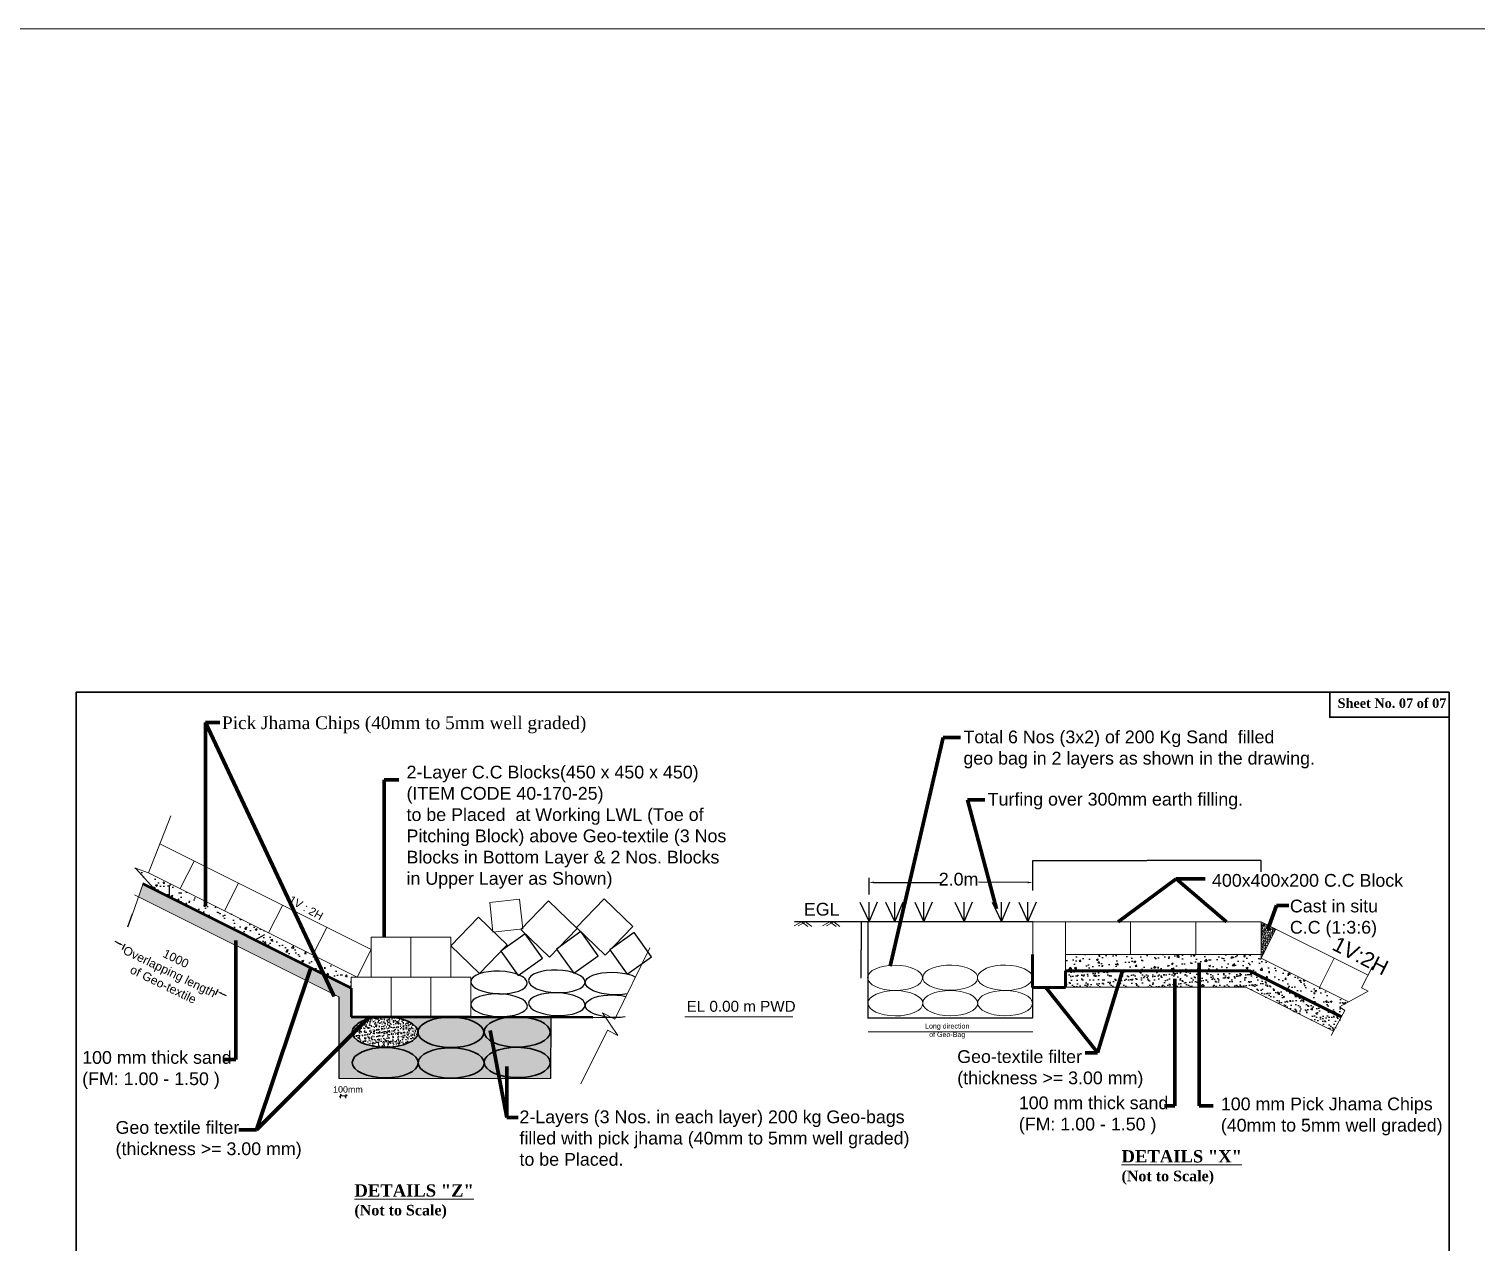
# Model space of a CAD drawing. Header units: inches. Extents: x 64995 to 402236, y -100918 to 204355.
# Drawn here: x 176936 to 188646, y -80263 to -70446 of the extents above; entities that cross this region are included whole.
import ezdxf

# ---------------------------------------------------------------- set-up
doc = ezdxf.new("R2010")
doc.units = ezdxf.units.IN
doc.header["$LTSCALE"] = 7
doc.header["$MEASUREMENT"] = 0
doc.layers.add('Cross Section Labels', color=7, linetype='Continuous', lineweight=9)
doc.layers.add('Layer1', color=7, linetype='Continuous', lineweight=13)
doc.layers.add('LINE', color=7, linetype='Continuous')
doc.styles.get("Standard").update_dxf_attribs({"font": 'arial.ttf'})
doc.dimstyles.get("Standard").update_dxf_attribs({"dimtxt": 0.18, "dimasz": 0.18, "dimexe": 0.18, "dimexo": 0.0625, "dimgap": 0.09, "dimtad": 0, "dimtih": 1, "dimtoh": 1, "dimdec": 4, "dimzin": 0, "dimdsep": 46, "dimtxsty": 'Standard', "dimcen": 0.09, "dimadec": 0, "dimazin": 0, "dimtfac": 1, "dimtdec": 4, "dimtofl": 0, "dimtmove": 0, "dimatfit": 3, "dimfxl": 1, "dimtolj": 1, "dimtzin": 0, "dimarcsym": 0})
pattern_1 = [(49.99999999999999, (-43021.1749819424, 599466.2030255873), (54.6554006988012, -4.781725661670926), [5.715000000000001, -62.865]), (355, (-43021.1749819424, 599466.2030255873), (-10.5728477927001, 57.31699286465399), [4.572000000000001, -50.292]), (100.4509999999999, (-43016.62038194202, 599465.8045505871), (44.08275049978778, 52.53500634608756), [4.857, -53.427]), (46.18420000000002, (-43021.1749819424, 599481.4430255872), (81.32371226763897, -12.61269837981814), [8.572499999999991, -94.29749999999993]), (96.63559999999998, (-43014.39801194333, 599480.3919755871), (71.22127033987114, 74.22766676701477), [7.285499999999997, -80.14049999999995]), (351.1840000000001, (-43021.1749819424, 599481.4430255872), (71.22138174418018, 74.22753535817931), [6.858000000000001, -75.438]), (21, (-43013.55498194508, 599477.6330255874), (45.48446395061498, -30.67965555502875), [5.715000000000001, -62.865]), (326.0000000000001, (-43013.55498194508, 599477.6330255874), (18.54060850429412, 55.25638983669579), [4.572, -50.29199999999999]), (71.4514, (-43009.76463195495, 599475.0763955872), (64.02494723103733, 24.57685731481724), [4.857000000000001, -53.42700000000001]), (37.50000000000001, (-43021.1749819424, 599466.2030255873), (0.9265809751775451, 25.36651166194594), [0, -49.6824, 0, -51.054, 0, -50.48250000000001]), (7.499999999999999, (-43021.1749819424, 599466.2030255873), (20.04589875309172, 30.05417244543586), [0, -29.1084, 0, -48.5394, 0, -19.2405]), (327.5, (-43038.16758195125, 599466.2030255873), (40.67717855006142, -1.718623197802037), [0, -19.05, 0, -59.43600000000001, 0, -78.867]), (317.5, (-43045.78758194856, 599466.2030255873), (44.43875441580541, 7.627947309999906), [0, -24.765, 0, -39.4716, 0, -56.007])]

# ---------------------------------------------------------------- blocks, each defined once
blk = doc.blocks.new('*D37')
at = {"layer": 'Defpoints', "color": 0, "ltscale": 0.5}
for p in [(186906.4737652708, -77174.0948848637), (186906.4737652708, -77266.0518824315), (185058.4737652708, -77374.76567076717)]:
    blk.add_point(p, dxfattribs=at)
at = {"layer": 'LINE', "color": 0, "lineweight": -2, "ltscale": 0.5}
for p, q in [((185058.4737652708, -77374.70317076717), (185058.4737652708, -77173.91488486371)), ((185058.6537652708, -77174.0948848637), (185981.8021924536, -77174.0948848637)), ((186906.2937652708, -77174.0948848637), (185983.145338088, -77174.0948848637)), ((186906.4737652708, -77265.9893824315), (186906.4737652708, -77173.91488486371))]:
    blk.add_line(p, q, dxfattribs=at)
at = {"layer": 'LINE', "color": 0, "ltscale": 0.5}
for points in [[(185058.6537652708, -77174.0648848637), (185058.6537652708, -77174.1248848637), (185058.4737652708, -77174.0948848637)], [(186906.2937652708, -77174.0648848637), (186906.2937652708, -77174.1248848637), (186906.4737652708, -77174.0948848637)]]:
    blk.add_solid(points, dxfattribs=at)
at = {"layer": 'LINE', "color": 0, "lineweight": 13, "ltscale": 0.5, "insert": (185982.4737652708, -77174.0948848637), "char_height": 0.18, "attachment_point": 5}
blk.add_mtext('\\A1;{\\H1.775x;1.40m}', dxfattribs=at)
blk = doc.blocks.new('*D42')
at = {"layer": 'Defpoints', "color": 0, "ltscale": 0.5}
for p in [(183668.6674256492, -77671.63145667), (183757.3412694875, -77671.63145667), (183665.2715923134, -78123.23199321388)]:
    blk.add_point(p, dxfattribs=at)
at = {"layer": 'LINE', "color": 0, "lineweight": -2, "ltscale": 0.5}
for p, q in [((183757.2787694875, -77671.63145667), (183668.4874256492, -77671.63145667)), ((183668.6674256492, -77671.81145667), (183668.6674256492, -77896.88190229528)), ((183668.6674256492, -78123.05199321388), (183668.6674256492, -77897.9815475886)), ((183665.3340923134, -78123.23199321388), (183668.8474256492, -78123.23199321388))]:
    blk.add_line(p, q, dxfattribs=at)
at = {"layer": 'LINE', "color": 0, "ltscale": 0.5}
for points in [[(183668.6374256492, -77671.81145667), (183668.6974256492, -77671.81145667), (183668.6674256492, -77671.63145667)], [(183668.6374256492, -78123.05199321388), (183668.6974256492, -78123.05199321388), (183668.6674256492, -78123.23199321388)]]:
    blk.add_solid(points, dxfattribs=at)
at = {"layer": 'LINE', "color": 0, "lineweight": 13, "ltscale": 0.5, "insert": (183668.6674256493, -77897.43172494191), "char_height": 0.9, "attachment_point": 5}
blk.add_mtext('\\A1;300', dxfattribs=at)

msp = doc.modelspace()

# ---------------------------------------------------------------- hatches: boundary and pattern name
at = {"linetype": 'Continuous', "lineweight": -3, "ltscale": 0.5}
h = msp.add_hatch(dxfattribs=at)
h.set_pattern_fill('AR-CONC', color=0, scale=0.83, style=0)
h.set_pattern_definition([(49.99999999999999, (204859.3218025807, -68006.30453868082), (151.2132752666833, -13.22944099728956), [15.8115, -173.9265]), (355, (204859.3218025807, -68006.30453868082), (-29.2515455598036, 158.5770135922094), [12.6492, -139.1412]), (100.4509999999999, (204871.9228625763, -68007.40698618081), (121.9622763827462, 145.3468508908423), [13.4377, -147.8147]), (46.18420000000002, (204859.3218025807, -67964.14053868095), (224.9956039404678, -34.89513218416354), [23.71724999999998, -260.8897499999997]), (96.63559999999998, (204878.0714195687, -67967.04844368075), (197.0455146069768, 205.3632113887409), [20.15654999999999, -221.7220499999999]), (351.1840000000001, (204859.3218025807, -67964.14053868095), (197.0458228255652, 205.3628478242961), [18.9738, -208.7118]), (21, (204880.403802583, -67974.68153868068), (125.8403502633681, -84.88038036891288), [15.8115, -173.9265]), (326.0000000000001, (204880.403802583, -67974.68153868068), (51.29568352854707, 152.876011881525), [12.6492, -139.1412]), (71.4514, (204890.8904375751, -67981.7548816806), (177.1356873392033, 67.99597190432767), [13.4377, -147.8147]), (37.50000000000001, (204859.3218025807, -68006.30453868082), (2.563540697991208, 70.18068226471708), [0, -137.45464, 0, -141.2494, 0, -139.66825]), (7.499999999999999, (204859.3218025807, -68006.30453868082), (55.46031988355377, 83.14987709903919), [0, -80.53323999999999, 0, -134.29234, 0, -53.23205000000001]), (327.5, (204812.3089425731, -68006.30453868082), (112.5401939885033, -4.75485751391897), [0, -52.70500000000001, 0, -164.4396, 0, -218.1987]), (317.5, (204791.2269425709, -68006.30453868082), (122.947220550395, 21.1039875576664), [0, -68.51650000000001, 0, -109.20476, 0, -154.9527])])
h.paths.add_polyline_path([(177903.7776646111, -77274.71128753724), (177797.27376757, -77236.71644493996), (177946.2658511121, -77400.75448179303), (177897.015824439, -77383.96527775528), (179542.8666768465, -78206.8907039595), (179542.8666768465, -78118.28207062057), (179590.9192307759, -78118.28207062057)])
at = {"lineweight": -3, "ltscale": 0.5}
h = msp.add_hatch(dxfattribs=at)
h.set_pattern_fill('AR-CONC', color=0, scale=0.5, style=0)
h.set_pattern_definition([(49.99999999999999, (-43021.1749819424, 599466.2030255873), (91.092334498002, -7.969542769451543), [9.525, -104.775]), (355, (-43021.1749819424, 599466.2030255873), (-17.62141298783349, 95.52832144108999), [7.620000000000002, -83.82000000000001]), (100.4509999999999, (-43013.58398194425, 599465.5389005871), (73.47125083297962, 87.55834391014594), [8.095, -89.045]), (46.18420000000002, (-43021.1749819424, 599491.6030255874), (135.539520446065, -21.02116396636357), [14.28749999999999, -157.1624999999999]), (96.63559999999998, (-43009.88003194891, 599489.8512755873), (118.7021172331186, 123.7127779450246), [12.14249999999999, -133.5674999999999]), (351.1840000000001, (-43021.1749819424, 599491.6030255874), (118.702302906967, 123.7125589302988), [11.43, -125.73]), (21, (-43008.47498194687, 599485.2530255873), (75.80743991769164, -51.13275925838126), [9.525, -104.775]), (326.0000000000001, (-43008.47498194687, 599485.2530255873), (30.90101417382354, 92.09398306115963), [7.62, -83.82]), (71.4514, (-43002.15773194842, 599480.9919755872), (106.7082453850622, 40.96142885802873), [8.095000000000002, -89.04500000000002]), (37.50000000000001, (-43021.1749819424, 599466.2030255873), (1.544301625295908, 42.27751943657655), [0, -82.804, 0, -85.09, 0, -84.1375]), (7.499999999999999, (-43021.1749819424, 599466.2030255873), (33.40983125515287, 50.09028740905975), [0, -48.514, 0, -80.899, 0, -32.0675]), (327.5, (-43049.49598194472, 599466.2030255873), (67.7952975834357, -2.864371996336729), [0, -31.75, 0, -99.06000000000002, 0, -131.445]), (317.5, (-43062.19598194025, 599466.2030255873), (74.06459069300902, 12.71324551666651), [0, -41.275, 0, -65.786, 0, -93.345])])
edge = h.paths.add_edge_path()
edge.add_line((179442.8666768465, -78939.89831190289), (181159.4082322328, -78939.05008398056))
edge.add_line((181159.4082322363, -78939.05008398055), (181160.481122721, -78442.49759520193))
edge.add_line((181160.4811227191, -78442.49759520183), (180938.0478290138, -78442.01698827776))
edge.add_ellipse((180885.2754490469, -78562.03155116562), major_axis=(-266.9392690718118, 1.747436432372941), ratio=0.4596705317050753, start_angle=282.32292129746213, end_angle=618.770298097184, ccw=False)
edge.add_line((180829.0896781627, -78441.78156470007), (180511.3052689084, -78441.09493463257))
edge.add_line((180511.3052689154, -78441.09493463265), (179818.0927100436, -78441.09493463265))
edge.add_ellipse((179817.2894650269, -78563.79905038013), major_axis=(-266.9392690718118, 1.747436432372941), ratio=0.4596705317050753, start_angle=184.8800895468057, end_angle=270.0000000052819, ccw=False)
edge.add_ellipse((180349.5363577027, -78565.56654959416), major_axis=(-266.9392690718118, 1.747436432372941), ratio=0.4596705317050753, start_angle=4.880089546805721, end_angle=355.92393404651017, ccw=False)
edge.add_ellipse((179817.2894650269, -78563.79905038013), major_axis=(-266.9392690718118, 1.747436432372941), ratio=0.4596705317050753, start_angle=271.631794728523, end_angle=535.9239340465224, ccw=False)
edge.add_line((179810.4909307379, -78441.09493463265), (179542.8666768481, -78441.09493463265))
edge.add_line((179542.8666768465, -78441.09493463265), (179542.8666768464, -78206.89070395974))
edge.add_line((179542.8666768465, -78206.8907039595), (177897.0158244363, -77383.96527775517))
edge.add_line((177897.015824439, -77383.96527775528), (177857.7248564143, -77370.571090512))
edge.add_line((177857.7248564158, -77370.5710905121), (177822.7694009541, -77469.63986467951))
edge.add_line((177822.7694009487, -77469.63986467954), (179442.8666768454, -78279.68850262651))
edge.add_line((179442.8666768465, -78279.68850262661), (179442.8666768465, -78939.89831190286))
edge = h.paths.add_edge_path(flags=16)
edge.add_ellipse((179819.2493693698, -78811.40962229541), major_axis=(-266.9392690718118, 1.747436432372941), ratio=0.4596705317050753, start_angle=184.8800895468681, end_angle=535.9239340464599, ccw=False)
edge.add_ellipse((180351.4962620456, -78813.17712150945), major_axis=(-266.9392690718118, 1.747436432372941), ratio=0.4596705317050753, start_angle=4.880089546868078, end_angle=355.92393404644776, ccw=False)
edge = h.paths.add_edge_path(flags=16)
edge.add_ellipse((180887.2353533898, -78809.64212308137), major_axis=(-266.9392690718118, 1.747436432372941), ratio=0.4596705317050753, start_angle=0, end_angle=360)
at = {"linetype": 'ByBlock', "lineweight": 5, "ltscale": 0.5}
h = msp.add_hatch(dxfattribs=at)
h.set_pattern_fill('AR-CONC', color=256, scale=0.132, style=0)
h.set_pattern_definition([(49.99999999999999, (186472.1304513905, -72006.90188505419), (24.04837630747253, -2.103959291135208), [2.514600000000001, -27.6606]), (355, (186472.1304513905, -72006.90188505419), (-4.652053028788043, 25.21947686044776), [2.011680000000001, -22.12848000000001]), (100.4509999999999, (186474.1344753895, -72007.07721405395), (19.39641021990662, 23.11540279227853), [2.13708, -23.50788]), (46.18420000000002, (186472.1304513905, -72000.1962850542), (35.78243339776116, -5.549587287119985), [3.771899999999998, -41.49089999999998]), (96.63559999999993, (186475.1123181898, -72000.65874705382), (31.33735894954331, 32.6601733774865), [3.205619999999967, -35.26181999999972]), (351.1840000000001, (186472.1304513905, -72000.1962850542), (31.33740796743928, 32.66011555759889), [3.01752, -33.19272]), (21, (186475.4832513873, -72001.8726850535), (20.0131641382706, -13.49904844421265), [2.514600000000001, -27.6606]), (326.0000000000001, (186475.4832513873, -72001.8726850535), (8.157867741889415, 24.31281152814615), [2.01168, -22.12848]), (71.4514, (186477.1510053892, -72002.9976022538), (28.17097678165643, 10.81381721851958), [2.137080000000001, -23.50788000000001]), (37.49999999999999, (186472.1304513905, -72006.90188505419), (0.4076956290781198, 11.16126513125621), [0, -21.86025600000001, 0, -22.46376000000001, 0, -22.21230000000001]), (7.500000000000004, (186472.1304513905, -72006.90188505419), (8.820195451360359, 13.22383587599178), [0, -12.807696, 0, -21.357336, 0, -8.465819999999999]), (327.5, (186464.6537073944, -72006.90188505419), (17.89795856202703, -0.7561942070328964), [0, -8.382000000000001, 0, -26.15184000000001, 0, -34.70148000000001]), (317.5, (186461.3009073902, -72006.90188505419), (19.55305194295438, 3.356296816399958), [0, -10.8966, 0, -17.367504, 0, -24.64308])])
h.paths.add_polyline_path([(187024.5381544847, -77730.66365127603), (186906.4737652708, -77671.63145666954), (186906.4737652708, -77935.63145666907), (186906.4737652708, -77966.79242969968)])
at = {"linetype": 'Continuous', "lineweight": -3, "ltscale": 0.5}
h = msp.add_hatch(dxfattribs=at)
h.set_pattern_fill('AR-CONC', color=0, scale=0.83, style=0)
h.set_pattern_definition([(49.99999999999999, (163551.7796142418, -78728.66209411866), (151.2132752666833, -13.22944099728956), [15.8115, -173.9265]), (355, (163551.7796142418, -78728.66209411866), (-29.2515455598036, 158.5770135922094), [12.6492, -139.1412]), (100.4509999999999, (163564.3806742374, -78729.76454161864), (121.9622763827462, 145.3468508908423), [13.4377, -147.8147]), (46.18420000000002, (163551.7796142418, -78686.49809411832), (224.9956039404678, -34.89513218416354), [23.71724999999998, -260.8897499999997]), (96.63559999999998, (163570.5292312447, -78689.40599911858), (197.0455146069768, 205.3632113887409), [20.15654999999999, -221.7220499999999]), (351.1840000000001, (163551.7796142418, -78686.49809411832), (197.0458228255652, 205.3628478242961), [18.9738, -208.7118]), (21, (163572.8616142441, -78697.03909411852), (125.8403502633681, -84.88038036891288), [15.8115, -173.9265]), (326.0000000000001, (163572.8616142441, -78697.03909411852), (51.29568352854707, 152.876011881525), [12.6492, -139.1412]), (71.4514, (163583.3482492361, -78704.11243711843), (177.1356873392033, 67.99597190432767), [13.4377, -147.8147]), (37.50000000000001, (163551.7796142418, -78728.66209411866), (2.563540697991208, 70.18068226471708), [0, -137.45464, 0, -141.2494, 0, -139.66825]), (7.499999999999999, (163551.7796142418, -78728.66209411866), (55.46031988355377, 83.14987709903919), [0, -80.53323999999999, 0, -134.29234, 0, -53.23205000000001]), (327.5, (163504.7667542342, -78728.66209411866), (112.5401939885033, -4.75485751391897), [0, -52.70500000000001, 0, -164.4396, 0, -218.1987]), (317.5, (163483.6847542468, -78728.66209411866), (122.947220550395, 21.1039875576664), [0, -68.51650000000001, 0, -109.20476, 0, -154.9527])])
h.paths.add_polyline_path([(186906.4737652708, -77966.79242969968), (186906.4737652708, -77935.63145666907), (185322.4737652708, -77935.63145667), (185322.4737652708, -78067.63145666907), (186812.9908461813, -78067.63145666907), (187556.8505184371, -78439.56129279791), (187584.6858857665, -78389.25349727098), (187539.633117551, -78360.12817897194), (187613.10062504, -78320.10585958476)])
h = msp.add_hatch(dxfattribs=at)
h.set_pattern_fill('AR-SAND', color=0, scale=1.32, style=0)
h.set_pattern_definition([(37.50000000000001, (163551.7796142418, -78728.66209411866), (-2.11204131069894, 64.60254732747319), [0, -50.96256, 0, -56.99760000000001, 0, -54.48299999999999]), (7.499999999999999, (163551.7796142418, -78728.66209411866), (59.33707337421635, 94.62091327502277), [0, -27.49296, 0, -45.93336, 0, -17.6022]), (327.5, (163510.5401742402, -78728.66209411866), (104.4109928718725, 0.1897083775680312), [0, -16.764, 0, -60.3504, 0, -78.7908]), (317.5, (163510.5401742402, -78728.66209411866), (100.7894517263432, 29.42667066995254), [0, -8.382, 0, -39.56304, 0, -45.2628])])
h.paths.add_polyline_path([(186812.9908461813, -78067.63145666907), (185324.5732021797, -78067.63145666907), (185324.5732021797, -78199.63145666907), (186781.8298731465, -78199.63145666907), (187492.8890329916, -78555.1610365907), (187556.8505184371, -78439.56129279791)])
at = {"lineweight": -3, "ltscale": 0.5}
h = msp.add_hatch(dxfattribs=at)
h.set_pattern_fill('AR-CONC', color=0, scale=0.3, style=0)
h.set_pattern_definition(pattern_1)
edge = h.paths.add_edge_path()
edge.add_ellipse((179817.2894650269, -78563.79905038013), major_axis=(-266.9392690718118, 1.747436432372941), ratio=0.4596705317050753, start_angle=271.631794728523, end_angle=535.9239340465224)
edge.add_ellipse((180349.5363577027, -78565.56654959416), major_axis=(-266.9392690718118, 1.747436432372941), ratio=0.4596705317050753, start_angle=355.92393404651017, end_angle=364.88008954680566, ccw=False)
edge.add_ellipse((179817.2894650269, -78563.79905038013), major_axis=(-266.9392690718118, 1.747436432372941), ratio=0.4596705317050753, start_angle=184.8800895468057, end_angle=270.0000000052819)
edge.add_line((179818.0927100349, -78441.09493463265), (179810.4909307396, -78441.09493463265))
h = msp.add_hatch(dxfattribs=at)
h.set_pattern_fill('AR-CONC', color=0, scale=0.3, style=0)
h.set_pattern_definition(pattern_1)
edge = h.paths.add_edge_path()
edge.add_ellipse((179819.2493693698, -78811.40962229541), major_axis=(-266.9392690718118, 1.747436432372941), ratio=0.4596705317050753, start_angle=184.8800895468681, end_angle=535.9239340464597)
edge.add_ellipse((180351.4962620456, -78813.17712150945), major_axis=(-266.9392690718118, 1.747436432372941), ratio=0.4596705317050753, start_angle=355.92393404644776, end_angle=364.8800895468681, ccw=False)
edge = h.paths.add_edge_path()
edge.add_ellipse((180349.5363577027, -78565.56654959416), major_axis=(-266.9392690718118, 1.747436432372941), ratio=0.4596705317050753, start_angle=4.880089546805642, end_angle=355.9239340465102)
edge.add_ellipse((179817.2894650269, -78563.79905038013), major_axis=(-266.9392690718118, 1.747436432372941), ratio=0.4596705317050753, start_angle=175.9239340465224, end_angle=184.8800895468057, ccw=False)
edge = h.paths.add_edge_path()
edge.add_ellipse((180351.4962620456, -78813.17712150945), major_axis=(-266.9392690718118, 1.747436432372941), ratio=0.4596705317050753, start_angle=4.880089546868055, end_angle=355.9239340464478)
edge.add_ellipse((179819.2493693698, -78811.40962229541), major_axis=(-266.9392690718118, 1.747436432372941), ratio=0.4596705317050753, start_angle=175.9239340464598, end_angle=184.8800895468681, ccw=False)
edge = h.paths.add_edge_path()
edge.add_ellipse((180885.2754490469, -78562.03155116562), major_axis=(-266.9392690718118, 1.747436432372941), ratio=0.4596705317050753, start_angle=282.3229212974621, end_angle=618.7702980971839)
edge.add_line((180938.0478290189, -78442.01698827755), (180829.0896781738, -78441.78156470016))
edge = h.paths.add_edge_path()
edge.add_ellipse((180887.2353533898, -78809.64212308137), major_axis=(-266.9392690718118, 1.747436432372941), ratio=0.4596705317050753, start_angle=0, end_angle=360)

# ---------------------------------------------------------------- linework, layer by layer
at = {"color": 0, "linetype": 'Continuous', "lineweight": 13, "ltscale": 0.5}
for p, q in [((179704.273108894, -77895.9717810225), (177995.2853315268, -77041.47789233562)), ((179590.9192307759, -78118.28207062057), (177903.7776646111, -77274.71128753724)), ((178159.7912820447, -77402.71809625218), (178273.1451601628, -77180.40780665318)), ((178517.5732692275, -77581.60908984451), (178630.9271473456, -77359.29880024551)), ((179442.8666768465, -78279.68850262661), (177789.6856174562, -77453.09797293239)), ((178875.3552564103, -77760.50008343637), (178988.7091345284, -77538.18979383784)), ((179233.1372435931, -77939.39107702824), (179346.4911217112, -77717.08078743017)), ((179590.9192307759, -78118.28207062057), (179704.273108894, -77895.9717810225)), ((181159.4082322363, -78939.05008398055), (179442.8666768465, -78939.89831190242))]:
    msp.add_line(p, q, dxfattribs=at)
at = {"color": 0, "lineweight": 53, "ltscale": 0.5}
for p, q in [((179542.8666768465, -78206.8907039595), (177856.7463462148, -77363.83053864783)), ((180511.3052689154, -78441.09493463265), (181499.6896993984, -78443.23051601567))]:
    msp.add_line(p, q, dxfattribs=at)
at = {"color": 0, "linetype": 'Continuous', "lineweight": -3, "ltscale": 0.5}
for p, q in [((178072.2184844706, -77471.56660777435), (178071.8227343652, -77377.3680619105)), ((183658.9540331308, -77511.67261859972), (183733.6452112664, -77671.6314566728)), ((183733.6452112664, -77671.6314566728), (183802.4171967525, -77510.37734318117)), ((183733.6452112664, -77671.63145667), (183733.6452112664, -77512.12137543794)), ((183867.3041231278, -77511.67261859414), (183941.9953012634, -77671.63145666767)), ((183941.9953012634, -77671.63145666767), (184010.7672867496, -77510.37734317558)), ((183941.9953012634, -77671.63145666441), (183941.9953012634, -77512.12137543235)), ((184103.596392611, -77511.67261859553), (184178.2875707615, -77671.63145666907)), ((184178.2875707615, -77671.63145666907), (184247.0595562402, -77510.37734317558)), ((184178.2875707615, -77671.63145666628), (184178.2875707615, -77512.12137543375)), ((184428.153571235, -77511.67261859553), (184502.8447493706, -77671.63145666907)), ((184502.8447493706, -77671.63145666907), (184571.6167348567, -77510.37734317558)), ((184502.8447493706, -77671.63145666628), (184502.8447493706, -77512.12137543375)), ((184730.0561690722, -77511.67261859553), (184804.7473472226, -77671.63145666907)), ((184804.7473472226, -77671.63145666907), (184873.5193327013, -77510.37734317558)), ((184804.7473472226, -77671.63145666628), (184804.7473472226, -77512.12137543375)), ((184944.6922758464, -77511.67261859553), (185019.3834539894, -77671.63145666907)), ((185019.3834539894, -77671.63145666907), (185088.1554394756, -77510.37734317558)), ((185019.3834539894, -77671.63145666628), (185019.3834539894, -77512.12137543375)), ((177769.9534908105, -77609.04896097549), (177732.9572193939, -77714.65666206565)), ((185058.4737652708, -77671.63145667), (183129.281181844, -77671.63145667)), ((178765.2571140323, -77818.08592255146), (178844.7669911254, -77774.03341139958)), ((181159.4082322363, -78939.05008398101), (181160.4805017728, -78442.78497722291)), ((181499.6896993984, -78443.23051601567), (181683.6087698583, -78446.65754136129))]:
    msp.add_line(p, q, dxfattribs=at)
at = {"color": 0, "lineweight": -3, "ltscale": 0.5}
for p, q in [((183733.6452112664, -77450.10477722588), (183733.6452112664, -77316.46567076736)), ((183774.3952112664, -77352.86567076726), (184313.1589835901, -77352.86567076726)), ((185017.7237652708, -77352.86567076726), (184619.3343325425, -77350.40072581416)), ((185058.4737652708, -77418.68329886405), (185058.4737652708, -77316.46567076736)), ((183724.7207348291, -77671.63145667047), (183724.7207348291, -78450.61049475393)), ((177668.7186521161, -77848.56905787822), (177632.0841865186, -77830.72309389955)), ((177711.9221842084, -77852.92994249577), (177689.412183011, -77899.13881444058)), ((178464.3045577276, -78219.44241967157), (178441.7945565302, -78265.65129161591)), ((185055.2178976927, -78201.6099754452), (185055.2178976927, -78450.61049475393)), ((178494.3699568305, -78250.77346301137), (178531.0044224281, -78268.61942699098)), ((179442.8666768465, -78279.68850262661), (179442.8666768465, -78939.89831190242)), ((185055.2178976927, -78450.61049475393), (183724.7207348291, -78450.61049475393)), ((179449.7018736802, -79088.57398334157), (179467.6745249439, -79071.8911503019)), ((179491.8258805699, -79087.68790591427), (179509.7985318336, -79071.0050728746))]:
    msp.add_line(p, q, dxfattribs=at)
at = {"linetype": 'ByBlock', "lineweight": 13, "ltscale": 0.5}
for p, q in [((186906.4737652708, -77671.63145666954), (185058.4737652708, -77671.63145667)), ((187771.2323344368, -78104.0107412535), (186906.4737652708, -77671.63145666954)), ((186906.4737652708, -77935.63145666907), (185322.4737652708, -77935.63145667)), ((187613.10062504, -78320.10585958476), (186906.4737652708, -77966.79242969968)), ((186781.8298731465, -78199.63145666907), (185324.5732021797, -78199.63145666907)), ((187492.8890329916, -78555.1610365907), (186781.8298731465, -78199.63145666907))]:
    msp.add_line(p, q, dxfattribs=at)
at = {"linetype": 'ByBlock', "lineweight": 18, "ltscale": 0.5}
for p, q in [((185058.4737652708, -77671.63145667), (185058.4737652708, -78199.63145666954)), ((185322.4737652708, -77671.63145667), (185322.4737652708, -78199.63145666954)), ((185850.4737652782, -77671.63145667), (185850.4737652782, -77935.63145667)), ((186378.4737652633, -77671.63145666954), (186378.4737652633, -77935.63145666907)), ((186906.4737652708, -77671.63145666954), (186906.4737652708, -77935.63145666907)), ((186906.4737652708, -77966.79242969968), (187024.5381544847, -77730.6636512751)), ((186906.4737652708, -77935.63145666907), (186906.4737652708, -77966.79242969968)), ((187378.731322119, -78202.92120812333), (187496.7957113329, -77966.79242970014))]:
    msp.add_line(p, q, dxfattribs=at)
at = {"linetype": 'ByBlock', "lineweight": 60, "ltscale": 0.5}
for p, q in [((185055.2178976927, -77936.17669237324), (185055.2178976927, -78201.6099754452)), ((186812.9908461813, -78067.63145666907), (185324.5732021797, -78067.63145666907)), ((185324.5732021797, -78201.6099754452), (185324.5732021797, -78067.63145666954)), ((187556.8505184371, -78439.56129279837), (186812.9908461813, -78067.63145666907)), ((185055.2178976927, -78201.6099754452), (185324.5732021797, -78201.6099754452))]:
    msp.add_line(p, q, dxfattribs=at)
at = {"color": 7, "lineweight": 30, "ltscale": 0.18}
msp.add_lwpolyline([(188426.8082609195, -75813.2280011453), (187461.325933801, -75813.2280011453), (187461.325933801, -76015.76451968786), (188426.8082609195, -76015.76451968786)], close=True, dxfattribs=at)
at = {"color": 0, "linetype": 'Continuous', "lineweight": -3, "ltscale": 0.5}
for points in [[(180914.8048432339, -77734.14190923201), (181146.7869907264, -77958.62448856991), (181371.2695700023, -77726.64234107605), (181139.2874225769, -77502.15976176935)], [(181365.6629172955, -77716.34315308474), (181597.6450647954, -77940.82573242218), (181822.1276440714, -77708.84358492831), (181590.1454966459, -77484.36100562161)], [(180348.7183649484, -77866.3126795335), (180580.7005124334, -78090.79525887093), (180805.1830917168, -77858.81311137707), (180573.2009442765, -77634.33053207037)], [(181346.1058561224, -78088.11161906284), (181542.6771655325, -77946.77230395481), (181401.3378504608, -77750.20099460112), (181204.7665411029, -77891.54030967841)], [(180895.2477820609, -78105.91037521011), (181091.8190914709, -77964.57106010208), (180950.4797763918, -77767.9997507484), (180753.9084670413, -77909.33906582568)], [(181776.5246031377, -78094.88219361904), (181973.0959125552, -77953.54287851101), (181831.7565974835, -77756.97156915732), (181635.1852881256, -77898.31088423461)]]:
    msp.add_lwpolyline(points, close=True, dxfattribs=at)
at = {"linetype": 'ByBlock', "lineweight": 18, "ltscale": 0.5}
for points in [[(183128.8414768893, -77703.67836233054), (183188.2581728194, -77671.63145667), (183238.3899307121, -77710.16853190318)], [(183160.6163423751, -77703.67836233054), (183220.0330383051, -77671.63145667), (183270.1647961978, -77710.16853190318)], [(183357.0023488645, -77703.67836233054), (183416.4190447945, -77671.63145667), (183466.5508026872, -77710.16853190318)], [(183388.7772143502, -77703.67836233054), (183448.1939102802, -77671.63145667), (183498.3256681729, -77710.16853190318)], [(187473.3587302286, -78590.45880961476), (187584.6858857665, -78389.25349727098), (187539.633117551, -78360.12817897194), (187772.898238169, -78233.05416383652), (187719.8825658578, -78206.57921358768), (187807.3593845461, -78031.84885149274)]]:
    msp.add_lwpolyline(points, dxfattribs=at)
at = {"color": 0, "linetype": 'Continuous', "lineweight": -3, "ltscale": 0.5, "extrusion": (0, 0, -0.9999999999999999)}
for centre in [(180739.534577461, -78161.8879935561), (181207.284389453, -78153.16365973616), (180739.9128203038, -78346.18638322002), (181207.6626322959, -78337.46204939962)]:
    msp.add_ellipse(centre, major_axis=(-228.6779544565967, 7.359250985567465), ratio=0.3999216098319032, dxfattribs=at)
for centre, start_param, end_param in [((181666.2955127228, -78170.6123273751), 4.189055286767898, 8.733121288961382), ((181666.6737555657, -78354.91071703902), 4.282022807574673, 8.296774934931928)]:
    msp.add_ellipse(centre, major_axis=(-228.6779544565967, 7.359250985567465), ratio=0.3999216098319032, start_param=start_param, end_param=end_param, dxfattribs=at)
at = {"color": 0, "linetype": 'Continuous', "lineweight": 30, "ltscale": 0.5}
for centre in [(179817.2894650269, -78563.79905038013), (180349.5363577027, -78565.56654959416), (180885.2754490469, -78562.03155116562), (179819.2493693698, -78811.40962229541), (180351.4962620456, -78813.17712150945), (180887.2353533898, -78809.64212308137)]:
    msp.add_ellipse(centre, major_axis=(-266.9392690718118, 1.747436432372941), ratio=0.4596705317050753, dxfattribs=at)
at = {"color": 0, "lineweight": -3, "ltscale": 0.5}
for points in [[(183774.3952112664, -77346.07400410075), (183774.3952112664, -77359.65733743424), (183733.6452112664, -77352.86567076726)], [(185017.7237652708, -77346.07400410075), (185017.7237652708, -77359.65733743424), (185058.4737652708, -77352.86567076726)]]:
    msp.add_solid(points, dxfattribs=at)
at = {"color": 0, "linetype": 'Continuous', "lineweight": -3, "ltscale": 0.5}
for points in [[(177671.692979442, -77842.4633136118), (177665.7443247754, -77854.67480214464), (177705.3531177137, -77866.4150218569)], [(178497.3442841563, -78244.66771874495), (178491.3956295047, -78256.87920727825), (178457.7354912329, -78232.9274990327)]]:
    msp.add_solid(points, dxfattribs=at)
at = {"layer": 'Cross Section Labels'}
msp.add_lwpolyline([(64995.45126715139, -70446.34121989971), (198816.0761300749, -70446.34121989971), (198816.0761300749, -89368.45625065814), (64995.45126715139, -89368.45625065814)], close=True, dxfattribs=at)
at = {"layer": 'Layer1', "color": 7, "lineweight": 30}
msp.add_lwpolyline([(186062.5941042919, -83549.40256946965), (177316.9002357069, -83549.40256946965), (177316.9002357069, -75813.2280011453), (188426.8082609195, -75813.2280011453), (188426.8082609195, -81901.72151645843), (188426.8082609195, -83297.1795647681), (188426.8082609195, -83549.40256946965)], close=True, dxfattribs=at)
at = {"layer": 'LINE', "color": 7, "lineweight": 53, "ltscale": 0.5}
for p, q in [((179542.8666768465, -78206.8907039595), (179542.8666768465, -78441.09493463265)), ((179542.8666768465, -78441.09493463265), (180511.3052689154, -78441.09493463265))]:
    msp.add_line(p, q, dxfattribs=at)
at = {"layer": 'LINE', "color": 7, "lineweight": 13, "ltscale": 0.5}
for p, q in [((180188.4924048726, -78118.28207062057), (180188.4924048726, -78441.09493463265)), ((180188.4924048726, -78441.09493463265), (180188.4924048726, -78118.28207062057)), ((179542.8666768465, -78441.09493463265), (180511.3052689154, -78441.09493463265)), ((179876.7991832737, -78441.09493463265), (179553.9863192234, -78441.09493463265)), ((179786.9080228377, -78441.09493463265), (179967.3658998553, -78441.09493463265)), ((179786.9080228377, -78441.09493463265), (179967.3658998553, -78441.09493463265)), ((183117.5860800315, -78441.09493463265), (182242.7054776568, -78441.09493463265)), ((183725.7853194157, -78560.82359427042), (184391.7332860999, -78560.82359427042)), ((185060.1216647673, -78560.82359427042), (184394.1736981054, -78560.82359427042)), ((179457.6321131957, -79067.00415962643), (179457.6321131957, -79097.85635711439)), ((179458.6525800657, -79080.32678484975), (179499.9615869554, -79080.32678484975)), ((179499.7561200854, -79068.52506961988), (179499.7561200854, -79097.85635711439))]:
    msp.add_line(p, q, dxfattribs=at)
for points in [[(178084.5574151073, -76813.94251906418), (177903.7776646111, -77274.71128753724), (177797.27376757, -77236.71644493996), (177946.2658511121, -77400.75448179303), (177857.7248564158, -77370.5710905121), (177770.5186671708, -77617.72593813168)], [(181959.8322235737, -77881.61319606856), (181676.9164390434, -78460.34741321404), (181576.7947345171, -78407.78951736784), (181701.3052676562, -78591.10412566795), (181617.8732210342, -78548.80000712082), (181401.6064072642, -78982.4593405897)]]:
    msp.add_lwpolyline(points, dxfattribs=at)
for points in [[(180904.4257388134, -77488.62419781566), (180663.7637253273, -77515.06047777191), (180690.2000052202, -77755.72249128774), (180930.8620187733, -77729.2862113925)], [(179704.273108894, -78118.28207062057), (180027.0859728847, -78118.28207062057), (180027.0859728847, -77795.46920663875), (179704.273108894, -77795.46920663875)], [(180027.0859728847, -78118.28207062057), (180349.8988368604, -78118.28207062057), (180349.8988368604, -77795.46920663875), (180027.0859728847, -77795.46920663875)], [(179542.8666768465, -78441.09493463265), (179865.6795408819, -78441.09493463265), (179865.6795408819, -78118.28207062057), (179542.8666768465, -78118.28207062057)], [(179865.6795408819, -78441.09493463265), (180188.4924048726, -78441.09493463265), (180188.4924048726, -78118.28207062057), (179865.6795408819, -78118.28207062057)], [(180188.4924048726, -78441.09493463265), (180511.3052689154, -78441.09493463265), (180511.3052689154, -78118.28207062057), (180188.4924048726, -78118.28207062057)]]:
    msp.add_lwpolyline(points, close=True, dxfattribs=at)
at = {"layer": 'LINE', "color": 7, "lineweight": 9, "ltscale": 0.5}
for centre in [(183944.3035135735, -78124.68819024053), (183947.0730994884, -78330.32034216414), (184390.4805107508, -78329.30411962012), (184834.1241819654, -78329.69865307829)]:
    msp.add_ellipse(centre, major_axis=(-222.4493908931766, 1.45619702697745), ratio=0.4596705317050754, dxfattribs=at)
for centre, start_param, end_param in [((184390.4805107508, -78123.20522100956), -0.06111639922345979, 6.22206890795275), ((184834.1241819654, -78123.59975446772), 0.08692243588195685, 6.220874297421949)]:
    msp.add_ellipse(centre, major_axis=(-222.4493908931766, 1.45619702697745), ratio=0.4596705317050754, start_param=start_param, end_param=end_param, dxfattribs=at)
at = {"layer": 'LINE', "color": 7, "lineweight": -3, "ltscale": 0.5}
for points in [[(179458.0396131957, -79097.42444044782), (179458.0396131957, -79097.56027378107), (179457.6321131957, -79097.49235711445)], [(179499.3486200855, -79097.42444044782), (179499.3486200855, -79097.56027378107), (179499.7561200854, -79097.49235711445)]]:
    msp.add_solid(points, dxfattribs=at)

# ---------------------------------------------------------------- texts
at = {"color": 7, "lineweight": 30, "ltscale": 0.18, "insert": (187525.0264875833, -75863.64500357595), "char_height": 76.32055494102661, "width": 2741.409530997333, "attachment_point": 1}
msp.add_mtext('{\\fTimes New Roman|b1|i0|c0|p18;Sheet No. 07 of 07}', dxfattribs=at)
at = {"color": 0, "linetype": 'Continuous', "lineweight": -3, "ltscale": 0.5, "insert": (178073.650052445, -78073.87841491273), "char_height": 70, "attachment_point": 5, "rotation": 334.02762362713577}
msp.add_mtext('\\A1;1000\\POverlapping length\\Pof Geo-textile', dxfattribs=at)
at = {"layer": 'LINE', "color": 7, "lineweight": 13, "ltscale": 0.5}
msp.add_text('1V:2H ', height=122.5125, rotation=332.9935993284867, dxfattribs=at).set_placement((187471.3950697947, -77892.14030397555))
at = {"layer": 'LINE', "color": 7, "lineweight": 13, "ltscale": 0.5, "attachment_point": 1}
for s, insert, char_height, width in [('{\\fTimes New Roman|b0|i0|c0|p18;Pick Jhama Chips (40mm to 5mm well graded)}', (178497.6867865417, -76008.84355708968), 103.1933432683296, 3965.808447653468), ('Total 6 Nos (3x2) of 200 Kg Sand  filled \\Pgeo bag in 2 layers as shown in the drawing.', (184497.4695116524, -76123.67004142434), 103.1933432683296, 3965.808447653468), ('2-Layer C.C Blocks(450 x 450 x 450) \\P(ITEM CODE 40-170-25)\\Pto be Placed  at Working LWL (Toe of \\PPitching Block) above Geo-textile (3 Nos \\PBlocks in Bottom Layer & 2 Nos. Blocks\\Pin Upper Layer as Shown)', (179991.1277191695, -76408.15281725547), 103.1933432683296, 3965.808447653468), ('Turfing over 300mm earth filling.', (184693.5067326296, -76627.71388483478), 103.1933432683296, 3965.808447653468), ('\\A1;2.0m', (184298.0862904359, -77274.38326979673), 103.1933432683296, 3965.808447653468), ('400x400x200 C.C Block', (186508.8953373972, -77284.2102199808), 103.1933432683296, 3965.808447653468), ('EGL', (183206.723710807, -77517.89363173733), 103.1933432683296, 3965.808447653468), ('Cast in situ\\PC.C (1:3:6)', (187139.2633189131, -77491.95382740593), 103.1933432683296, 3965.808447653468), ('100 mm thick sand \\P(FM: 1.00 - 1.50 )', (177366.3239590842, -78717.28918208426), 103.1933432683296, 3965.808447653468), (' Geo-textile filter\\P (thickness >= 3.00 mm)', (184407.2250500266, -78710.41735018895), 103.1933432683296, 3965.808447653468), ('100mm', (179396.6477151946, -79001.89689334086), 51.59667163416481, 1982.904223826734), ('100 mm thick sand \\P(FM: 1.00 - 1.50 )', (184945.7849390451, -79084.36434709386), 103.1933432683296, 3965.808447653468), ('100 mm Pick Jhama Chips \\P(40mm to 5mm well graded)', (186580.4736159686, -79093.22069792182), 103.1933432683296, 3965.808447653468), ('2-Layers (3 Nos. in each layer) 200 kg Geo-bags\\Pfilled with pick jhama (40mm to 5mm well graded)\\Pto be Placed.', (180904.9993720744, -79197.9300877942), 103.1933432683296, 3965.808447653468), ('Geo textile filter \\P(thickness >= 3.00 mm) ', (177636.5582335163, -79283.71882826986), 103.1933432683296, 3965.808447653468), ('{\\fTimes New Roman|b1|i0|c0|p18;\\H1.432x;\\LDETAILS "X"\\P\\H0.8606x;\\l(Not to Scale)}', (185776.7452660147, -79518.88447713351), 69.62532631807711, 1094.491599430528), ('{\\fTimes New Roman|b1|i0|c0|p18;\\H1.432x;\\LDETAILS "Z"\\P\\H0.8603x;\\l(Not to Scale)}', (179569.1677164305, -79795.37230615516), 69.62532631807711, 1094.491599430528)]:
    msp.add_mtext(s, dxfattribs=dict(at, insert=insert, char_height=char_height, width=width))
at = {"layer": 'LINE', "color": 7, "lineweight": 13, "ltscale": 0.5, "insert": (179062.9649142195, -77455.0752172001), "char_height": 64.73585574141977, "width": 341.0786576580767, "attachment_point": 1, "rotation": 330.2351053699725}
msp.add_mtext('1V : 2H', dxfattribs=at)
at = {"layer": 'LINE', "color": 0, "linetype": 'ByBlock', "lineweight": -3, "ltscale": 0.5, "insert": (182257.2506001014, -78310.89982609323), "char_height": 88.11123925218915, "attachment_point": 1}
msp.add_mtext('EL 0.00 m PWD', dxfattribs=at)
at = {"layer": 'LINE', "color": 7, "lineweight": 13, "ltscale": 0.5, "insert": (184366.149440384, -78555.12662229489), "char_height": 27.90312225710064, "attachment_point": 5}
msp.add_mtext('\\A1;{\\H1.464x;Long direction\\Pof Geo-Bag}', dxfattribs=at)

# ---------------------------------------------------------------- dimensions: what is measured, and where the dimension line sits
at = {"layer": 'LINE', "color": 7, "lineweight": 13, "ltscale": 0.5}
dim = msp.add_linear_dim(base=(186906.4737652708, -77174.0948848637), p1=(185058.4737652708, -77374.76567076717), p2=(186906.4737652708, -77266.0518824315), text='{\\H1.775x;1.40m}', dimstyle='Standard', override={"dimfxl": 0.12}, dxfattribs=at)
dim.commit()
dim.dimension.update_dxf_attribs({"geometry": '*D37', "text_midpoint": (185982.4737652708, -77174.0948848637)})
dim = msp.add_linear_dim(base=(183668.6674256492, -77671.63145667), p1=(183665.2715923134, -78123.23199321388), p2=(183757.3412694875, -77671.63145667), angle=90, text='300', dimstyle='Standard', override={"dimtxt": 0.9, "dimfxl": 0.12}, dxfattribs=at)
dim.commit()
dim.dimension.update_dxf_attribs({"geometry": '*D42', "text_midpoint": (183668.6674256493, -77897.43172494191)})

# ---------------------------------------------------------------- leaders
for points in [[(178365.5162867624, -77541.23591160413), (178365.4055649433, -76058.61413321749), (178479.477473991, -76058.61413321749)], [(179404.3189235423, -78276.4269211517), (178365.4055649433, -76058.61413321749)], [(183904.3147227261, -78031.41701774683), (184333.0675926302, -76180.7787595127), (184473.4585011248, -76180.7787595127)], [(179809.868561605, -77795.46920663875), (179809.868561605, -76522.27296013397), (179929.7082652841, -76522.27296013397)], [(184764.7342787851, -77566.11395020701), (184529.1048136, -76684.82260292268), (184669.4957220946, -76684.82260292268)], [(185749.8095264006, -77671.63145667), (186219.4532421995, -77323.71201572067), (186453.1366351116, -77323.71201572067)], [(186627.08554844, -77671.63145666954), (186219.4532421995, -77323.71201572067)], [(178609.2347714398, -77823.36366442882), (178609.2347714398, -78784.19345237373), (178511.3064119238, -78784.19345237373)], [(179215.7948938701, -78043.35481247178), (178776.0312863756, -79354.11177982541)], [(185784.7345960382, -78067.63145666907), (185581.2473230455, -78731.03689808596), (185483.3802179787, -78731.03689808596)], [(186405.3909051288, -78004.39169485972), (186405.3909051288, -79161.08252350579), (186517.3202810977, -79161.08252350579)], [(185165.1196125466, -78201.6099754452), (185581.0684943218, -78728.99740845955)], [(186207.9415704701, -78132.27524875349), (186207.9415704701, -79161.22300561483), (186124.4167566542, -79161.22300561483)], [(179690.7699209396, -78441.09493463265), (178776.0312863756, -79354.11177982541), (178632.7267076168, -79354.11177982541)], [(180666.6230825949, -78550.04083087959), (180801.414471643, -79254.35884857236)], [(180801.414471643, -78842.0050537443), (180801.414471643, -79254.35884857236), (180895.3553753812, -79254.35884857236)]]:
    msp.add_leader(points, dimstyle='Standard', override={"dimtxt": 0.9, "dimasz": 0.7, "dimclrd": 7, "dimclre": 7, "dimclrt": 7, "dimlwd": 65535, "dimlwe": 65535}, dxfattribs=at)
at = {"layer": 'LINE', "color": 0, "linetype": 'ByBlock', "lineweight": -3, "ltscale": 0.5}
msp.add_leader([(186960.4376578052, -77732.88053412188), (187030.0275129993, -77538.96733028686), (187130.8712060321, -77538.96733028686)], dimstyle='Standard', override={"dimtxt": 0.9, "dimasz": 0.7, "dimclrd": 7, "dimclre": 7, "dimclrt": 7, "dimlwd": 65535, "dimlwe": 65535}, dxfattribs=at)

doc.saveas('drawing.dxf')
